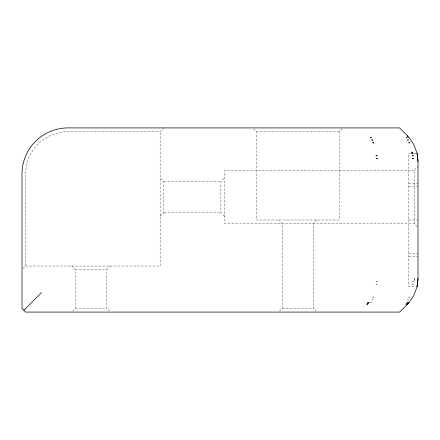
<?xml version="1.0" encoding="UTF-8"?>
<svg xmlns="http://www.w3.org/2000/svg" width="440" height="440" viewBox="0 0 440 440"><rect width="100%" height="100%" fill="white"/><g stroke="black" fill="none" stroke-linecap="round" stroke-linejoin="round"><path stroke-width="0.33" stroke-dasharray="2.2 1.65" d="M367.604 302.341L367.241 304.464L368.379 302.341L367.785 304.464L369.122 302.341L368.137 304.464L366.68 304.464L367.604 302.341L366.933 304.464M367.549 304.464L368.379 302.341M22.919 268.807L25.685 266.046L25.685 173.954A42.367 42.367 0 0 1 68.046 131.588L160.138 131.593L163.823 127.908M109.489 311.173L106.728 308.407L106.728 269.731L110.407 266.046M160.138 216.315L163.823 212.63L163.823 181.319L160.138 177.634M72.65 311.173L75.416 308.407L75.416 269.731L71.731 266.046M224.604 216.315L220.919 212.63L220.919 181.319L224.604 177.639M253.616 128.827L256.377 131.593L339.262 131.593L342.023 128.827M317.158 220L313.473 223.685L313.473 308.413L316.239 311.173M417.082 226.446L414.315 223.685L414.315 170.269L418 166.584M279.4 311.173L282.161 308.413L282.161 223.685L278.482 220M410.85 153.186L408.793 153.186L408.793 286.814L416.345 286.814M413.595 153.186L416.345 153.186M414.315 170.269L224.604 170.269L224.604 223.685L414.315 223.685M163.823 181.319L220.919 181.324M408.793 183.678L418 183.678M408.793 186.593L418 186.593M163.823 212.63L220.919 212.636M408.793 220L418 220M408.793 253.413L418 253.413M408.793 256.322L418 256.322M25.685 266.046L160.138 266.046L160.138 131.588M75.416 269.731L106.728 269.731M75.416 308.407L106.728 308.407M282.161 308.413L313.473 308.413M339.262 131.593L339.262 220L256.377 220L256.377 131.593M414.667 278.416L414.574 281.303L414.667 278.416M377.267 281.303L377.24 281.622L376.09 281.303L377.267 281.303M412.528 281.303L412.5 281.622L413.606 281.303L412.528 281.303M377.025 284.18L376.937 284.807L375.87 284.18L377.025 284.18M412.286 284.18L412.198 284.807L413.341 284.18L412.286 284.18M373.841 296.819L373.511 297.66L372.675 297.66L373.841 296.819M409.101 296.819L408.766 297.66L409.53 297.66L409.101 296.819M372.625 299.536L372.372 300.069L371.641 300.069L372.625 299.536M407.886 299.536L407.632 300.069L408.304 300.069L407.886 299.536M371.25 302.088L370.491 302.341L371.25 302.088"/><path stroke-width="0.66" d="M417.731 158.125L417.032 153.186L418 161.585L418 278.416L417.032 286.814L417.731 281.875M417.775 281.298L418 278.416M416.983 287.012L413.985 295.141L409.173 302.341M406.489 304.464L408.127 302.341L406.186 304.464L406.951 304.464L408.848 302.341L406.489 304.464L408.276 302.341L406.62 304.464L408.199 302.764M408.127 302.341L406.379 304.464L408.276 302.341M406.632 304.464L408.447 302.341M406.835 304.464L408.705 302.341L406.747 304.464M23.843 310.25L41.58 292.512M407.209 304.464L399.581 312.092L25.685 312.092L22 308.407L22 173.954A46.046 46.046 0 0 1 68.046 127.908L399.581 127.908L407.209 135.537M411.538 153.186L412.913 153.186M407.138 135.96L408.315 137.236L407.209 135.96M407.297 135.96L408.353 137.236M409.173 137.66L413.985 144.859L416.983 152.982M417.775 158.703L418 161.585M409.459 142.335L409.101 143.176L408.766 142.335L409.459 142.335M408.238 139.931L407.886 140.465L407.632 139.931L408.238 139.931M406.874 137.66L406.362 137.66L406.874 137.66M376.937 155.188L375.87 155.821L377.025 155.821L376.937 155.188M377.24 158.373L376.09 158.691L377.267 158.691L377.24 158.373M371.107 137.66L370.491 137.66L371.25 137.913L371.107 137.66M372.372 139.931L371.641 139.931L372.625 140.465L372.372 139.931M373.511 142.335L372.675 142.335L373.841 143.176L373.511 142.335M412.814 152.982L411.884 152.982L411.702 152.053L412.814 152.982M413.243 155.821L412.286 155.821L412.198 155.194L413.243 155.821M413.501 158.691L412.528 158.691L412.5 158.373L413.501 158.691"/></g></svg>
